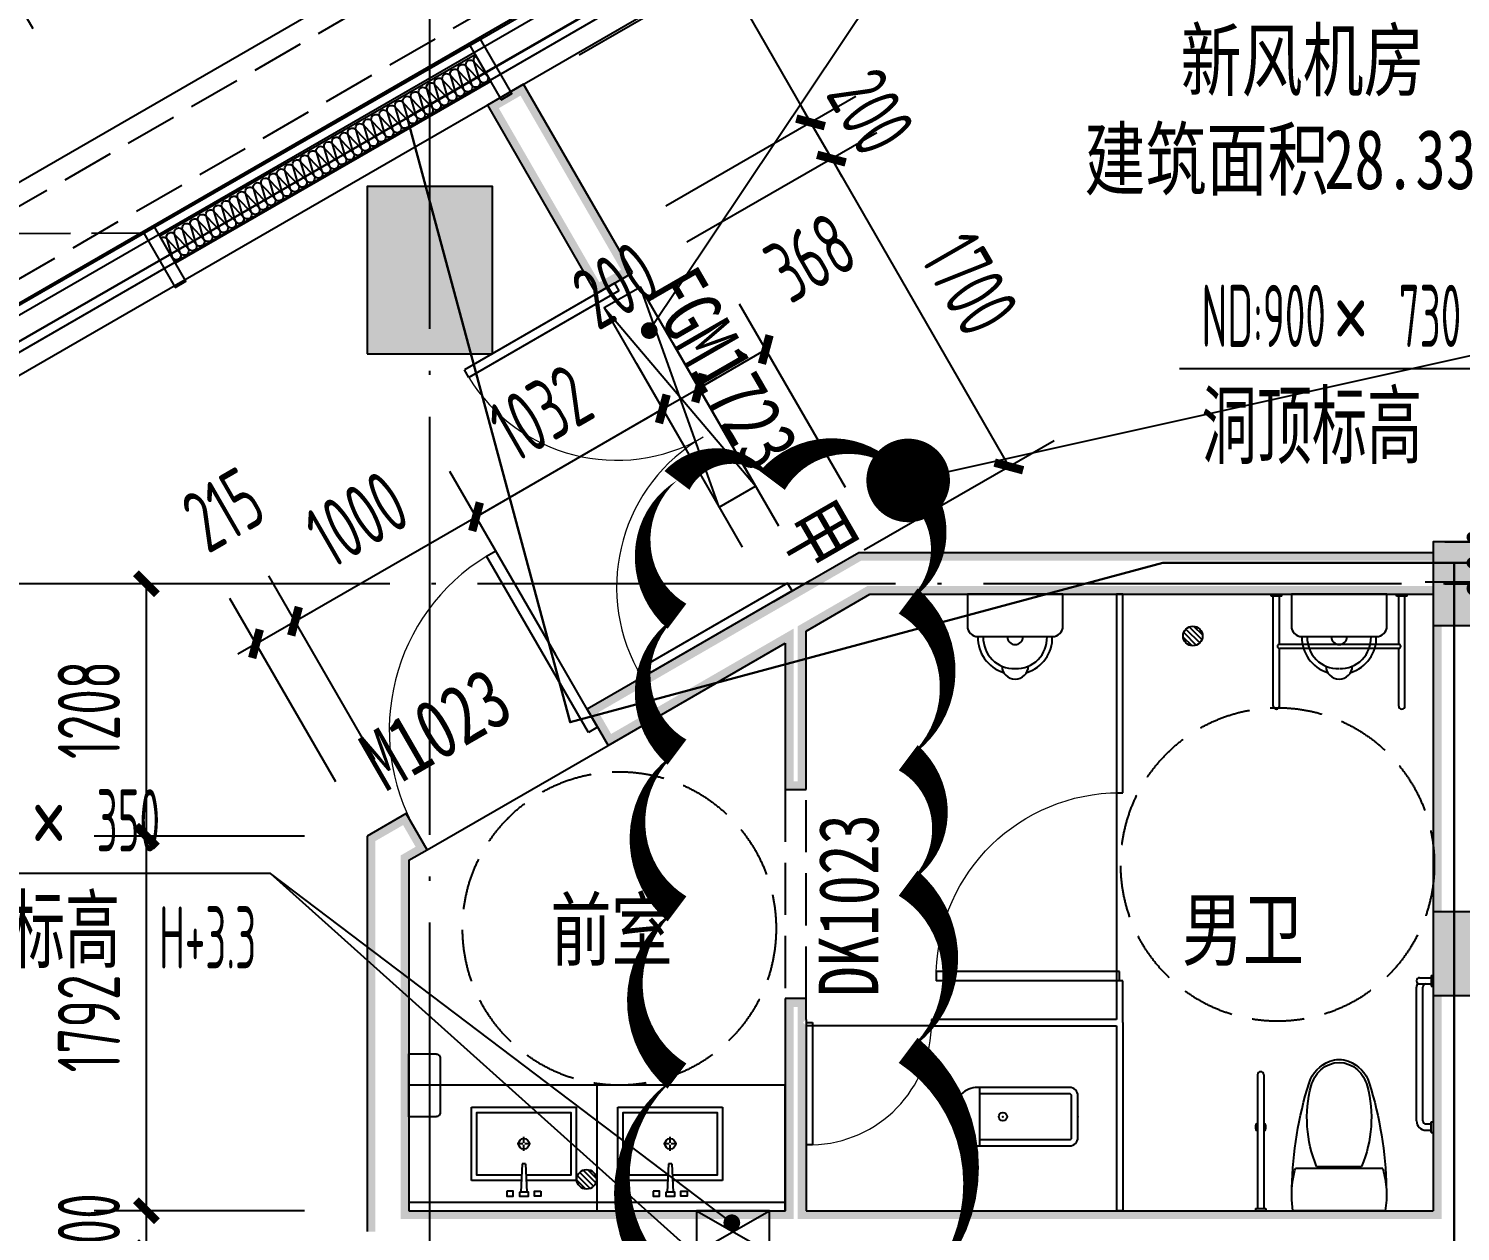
# Model space of a CAD drawing. Extents: x -228436 to 200315, y -41539 to 163917.
# Drawn here: x 46581 to 53430, y 14901 to 20656 of the extents above; entities that cross this region are included whole.
import ezdxf

# ---------------------------------------------------------------- set-up
doc = ezdxf.new("R2010")
doc.units = 0
doc.header["$LTSCALE"] = 1000
doc.header["$MEASUREMENT"] = 0
for name, pattern in [('13#楼幕墙$0$DASH', [0.35, 0.25, -0.1]), ('DASH', [0.35, 0.25, -0.1]), ('X-104 13#平面$0$DASH', [0.35, 0.25, -0.1]), ('X-104 13#平面$0$DOTE', [2.42, 2, -0.2, 0.02, -0.2])]:
    doc.linetypes.add(name, pattern=pattern)
for name, color, linetype in [('01-标注_尺寸', 124, 'Continuous'), ('01-标注_符号', 200, 'Continuous'), ('02-TEXT_标注', 130, 'Continuous'), ('13#楼幕墙$0$A-C_幕墙龙骨', 133, 'Continuous'), ('13#楼幕墙$0$A-C_玻璃幕墙', 140, 'Continuous'), ('13#楼幕墙$0$A-C_窗', 140, 'Continuous'), ('PUB_HATCH', 8, 'Continuous'), ('PUB_WALL', 9, 'Continuous'), ('X-104 13#平面$0$01-标注_符号', 200, 'Continuous'), ('X-104 13#平面$0$02-TEXT_房间', 7, 'Continuous'), ('X-104 13#平面$0$02-TEXT_门窗', 151, 'Continuous'), ('X-104 13#平面$0$A-C_窗', 140, 'Continuous'), ('X-104 13#平面$0$A-C_门', 150, 'Continuous'), ('X-104 13#平面$0$A-I_卫-洁具', 241, 'Continuous'), ('X-104 13#平面$0$A-I_卫-隔断', 214, 'Continuous'), ('X-104 13#平面$0$A-O_散水', 134, 'Continuous'), ('X-104 13#平面$0$A-TECH_暖通', 6, 'Continuous'), ('X-104 13#平面$0$A-TECH_水', 3, 'Continuous'), ('X-104 13#平面$0$A-TECH_结构', 21, 'Continuous'), ('X-104 13#平面$0$A_AXIS-轴线', 36, 'X-104 13#平面$0$DOTE'), ('X-104 13#平面$0$A_STR-砌块墙', 121, 'Continuous'), ('X-104 13#平面$0$A_STR-砼柱', 51, 'Continuous'), ('X-104 13#平面$0$DOOR_FIRE', 220, 'Continuous'), ('X-104 13#平面$0$DOOR_FIRE_TEXT', 7, 'Continuous'), ('X-104 13#平面$0$M-道路 边线', 151, 'Continuous')]:
    doc.layers.add(name, color=color, linetype=linetype)
doc.layers.add('X-104 13#平面$0$000套内', color=226, linetype='Continuous', lineweight=30, plot=False)
doc.layers.add('X-104 13#平面$0$DIM_MODI', color=6, linetype='Continuous', plot=False)
doc.styles.add('_TCH_DIM', font='ros1.shx', dxfattribs={"width": 0.8, "bigfont": 'jd.shx'})
doc.styles.add('_TCH_DIM_T3', font='ros1.shx', dxfattribs={"width": 0.705882, "bigfont": 'jd.shx'})
doc.styles.add('X-104 13#平面$0$_TCH_SPACE', font='STXIHEI_0.TTF', dxfattribs={"width": 0.75, "height": 5})
doc.styles.add('X-104 13#平面$0$_TCH_WINDOW', font='STXIHEI_0.TTF', dxfattribs={"width": 0.75, "height": 3.5})
doc.dimstyles.new('_TCH_ARCH&&100', dxfattribs={"dimtxt": 297.5, "dimasz": 100, "dimexe": 250, "dimexo": 300, "dimgap": 126.25, "dimtad": 1, "dimdec": 0, "dimzin": 0, "dimdsep": 46, "dimtxsty": '_TCH_DIM_T3', "dimblk": 'ARCHTICK', "dimcen": 0.09, "dimclrt": 7, "dimazin": 2, "dimtfac": 1, "dimtdec": 0, "dimtix": 1, "dimtmove": 2, "dimatfit": 3, "dimfxl": 0, "dimtolj": 1, "dimtzin": 0, "dimarcsym": 0})

# ---------------------------------------------------------------- blocks, each defined once
blk = doc.blocks.new('X-104 13#平面$0$轴网')
at = {"layer": 'X-104 13#平面$0$A_AXIS-轴线', "linetype": 'X-104 13#平面$0$DOTE'}
for p, q in [((48500, -7401), (48500, 24620.3)), ((60408.4, 18000), (-2925, 18000))]:
    blk.add_line(p, q, dxfattribs=at)
blk = doc.blocks.new('X-104 13#平面$0$A-toilet-F2$0$A-toilet-F3$0$$plan$00000388')
for p, q in [((-202.5, -209.5), (-202.5, 209.5)), ((0, -220.8), (0, 220.8)), ((-211.8, 107.7), (-211.8, -107.7))]:
    blk.add_line(p, q)
blk.add_lwpolyline([(-202.5, -209.5), (-151.6, -220.9), (-102.2, -226.4), (-50.2, -226.4), (0, -220.8)])
for centre, radius, start, end in [((-70.5, -1596.9), 1822.9, 91.22237, 107.24774), ((-76.2, -236.2), 463.3, 97.73995, 105.82198), ((-76.2, -236.2), 463.3, 80.53768, 97.73995), ((-562.5, -12.2), 163.6, 107.24774, 159.54761), ((-443.4, -448.2), 602.2, 67.37374, 104.77857), ((-580.4, 0), 128.7, 136.85426, 223.14574), ((-555.5, -23.3), 162.7, 104.77857, 136.85426), ((-595.2, 0), 128.7, 159.54761, 200.45239), ((-562.5, 12.2), 163.6, 200.45239, 252.75226), ((-555.5, 23.3), 162.7, 223.14574, 255.22143), ((-443.4, 448.2), 602.2, 255.22143, 292.62626), ((-70.5, 1596.9), 1822.9, 252.75226, 268.77763)]:
    blk.add_arc(centre, radius, start, end)
blk = doc.blocks.new('X-104 13#平面$0$33')
at = {"rotation": 270}
blk.add_blockref('X-104 13#平面$0$A-toilet-F2$0$A-toilet-F3$0$$plan$00000388', (0, 0), dxfattribs=at)
blk = doc.blocks.new('X-104 13#平面$0$残疾人扶手1')
for p, q in [((-700, -10), (-700, 0)), ((0, -10), (0, 0)), ((-750, -10), (-750, 0)), ((-750, -10), (-700, -10)), ((-740, -65), (-740, -10)), ((-710, -65), (-710, -10)), ((-55, -50), (-695, -50)), ((-50, -10), (-50, 0)), ((0, -10), (-50, -10)), ((-40, -35), (-40, -10)), ((-10, -35), (-10, -10)), ((-55, -80), (-695, -80))]:
    blk.add_line(p, q)
for centre, radius, start, end in [((-725, -65), 15, 180, 0), ((-695, -35), 15, 180, 270), ((-55, -35), 15, 270, 0), ((-55, -35), 45, 270, 0), ((-695, -35), 45, 244.47122, 270)]:
    blk.add_arc(centre, radius, start, end)
blk = doc.blocks.new('X-104 13#平面$0$残疾人扶手2')
for p, q in [((-10, -50), (-10, 0)), ((-10, 0), (0, 0)), ((-650, -10), (-10, -10)), ((-650, -40), (-10, -40)), ((-10, -50), (0, -50))]:
    blk.add_line(p, q)
for centre, radius, start, end in [((-400, -25, 0), 25, 36.86993, 143.13007), ((-650, -25), 15, 90, 270), ((-400, -25, 0), 25, 216.86987, 323.13013)]:
    blk.add_arc(centre, radius, start, end)
blk = doc.blocks.new('X-104 13#平面$0$jhat')
for p, q in [((-395, -250), (-395, 250)), ((-395, 250), (-45, 250)), ((-45, 250), (-45, 11.7)), ((-220, 32.3), (-220, 5)), ((-124.8, 8), (11.7, 14.4)), ((-124.8, 8), (-124.8, -8)), ((11.7, 14.4), (11.7, -14.4)), ((-225, 0), (-253.8, 0)), ((-220, -5), (-220, -32.8)), ((-186.7, 0), (-215, 0)), ((-124.8, -8), (11.7, -14.4)), ((-45, -12.4), (-45, -250)), ((-45, -250), (-395, -250))]:
    blk.add_line(p, q)
at = {"color": 8}
blk.add_lwpolyline([(-70, -11.1), (-70, -225), (-370, -225), (-370, 225), (-70, 225), (-70, 10.6)], dxfattribs=at)
for points in [[(7.2, 81.4), (30, 81.4), (30, 51.4), (7.2, 51.4)], [(11.7, -21.4), (30, -21.4), (30, 21.4), (11.7, 21.4)], [(7.2, -81.4), (30, -81.4), (30, -51.4), (7.2, -51.4)]]:
    blk.add_lwpolyline(points, close=True)
at = {"ltscale": 1000, "const_width": 0.84}
blk.add_lwpolyline([(-219.6, 0.1, 1), (-220.4, 0.1, 1)], format="xyb", close=True, dxfattribs=at)
blk.add_circle((-220, 0), 25.2)
blk = doc.blocks.new('X-104 13#平面$0$A-toilet-F2$0$A-toilet-F3$0$xb')
for p, q in [((-228.6, 152.4), (-228.6, 0)), ((177.8, 203.2), (-177.8, 203.2)), ((228.6, 0), (228.6, 152.4)), ((-228.6, 0), (228.6, 0))]:
    blk.add_line(p, q)
for centre, radius, start, end in [((-6.3, 209.5), 171.6, 106.60688, 182.1211), ((-6.3, 209.5), 146.2, 87.8789, 182.1211), ((0, 342.9), 63.5, 1.07073, 178.92927), ((6.4, 209.5), 146.2, 357.8789, 92.1211), ((6.4, 209.5), 171.6, 357.8789, 73.39312), ((0, 203.2), 38.1, 0, 180), ((-177.8, 152.4), 50.8, 90, 180), ((177.8, 152.4), 50.8, 0, 90)]:
    blk.add_arc(centre, radius, start, end)
blk = doc.blocks.new('X-104 13#平面$0$104-8910 核心筒$0$fraehtj')
for p, q in [((-535, 315), (-10, 315)), ((-535, 285), (-260, 285)), ((-260, -285), (-260, 285)), ((-240, -285), (-240, 285)), ((-240, 285), (-10, 285)), ((-10, 275), (-10, 325)), ((-10, 325), (0, 325)), ((-10, 275), (0, 275)), ((-535, -285), (-260, -285)), ((-535, -315), (-10, -315)), ((-240, -285), (-10, -285)), ((-10, -325), (-10, -275)), ((-10, -275), (0, -275)), ((-10, -325), (0, -325))]:
    blk.add_line(p, q)
for centre, radius, start, end in [((-535, 300), 15, 90, 270), ((-250, 285), 10, 360, 180), ((-535, -300), 15, 90, 270), ((-250, -285), 10, 180, 0)]:
    blk.add_arc(centre, radius, start, end)
blk = doc.blocks.new('13#楼幕墙$0$A$C62EA228A')
at = {"linetype": '13#楼幕墙$0$DASH'}
blk.add_lwpolyline([(10, -300), (-860, -796.5), (-1730, -300)], dxfattribs=at)
at = {"layer": '13#楼幕墙$0$A-C_玻璃幕墙', "color": 1}
blk.add_lwpolyline([(-888.6, -674.4, 0, 25, 0), (-792.3, -580, 0, 0, 0), (-890.5, -456.4, 25, 0, 0), (-785.7, -374.4, 0, 0, 0)], format="xyseb", dxfattribs=at)
blk = doc.blocks.new('13#楼幕墙$0$A$C7A413A1D')
blk.add_lwpolyline([(-70, -300), (-10, -300), (-10, 0), (-70, 0)], close=True)
blk = doc.blocks.new('13#楼幕墙$0$$LinePat$岩棉板')
at = {"color": 0}
for p, q in [((0, -17), (12, -67)), ((12, -67), (24, -17))]:
    blk.add_line(p, q, dxfattribs=at)
for centre, start, end in [((12, -17), 0, 180), ((0, -67), 270, 0), ((24, -67), 180, 270)]:
    blk.add_arc(centre, 12, start, end, dxfattribs=at)
at = {"layer": 'Defpoints'}
blk.add_point((0, 0.1), dxfattribs=at)
at = {"layer": 'Defpoints', "color": 0}
blk.add_point((24, -84), dxfattribs=at)
blk = doc.blocks.new('*U120')
blk.add_lwpolyline([(1740, 0), (0, 0), (0, 150), (1740, 150)], close=True)
at = {"color": 8, "xscale": -1.812499998489748, "yscale": 1.782568518697715, "zscale": 1.782568518697715, "rotation": 180}
for p in [(0, 0), (43.5, 0), (87, 0), (130.5, 0), (174, 0), (217.5, 0), (261, 0), (304.5, 0), (348, 0), (391.5, 0), (435, 0), (478.5, 0), (522, 0), (565.5, 0), (609, 0), (652.5, 0), (696, 0), (739.5, 0), (783, 0), (826.5, 0), (870, 0), (913.5, 0), (957, 0), (1000.5, 0), (1044, 0), (1087.5, 0), (1131, 0), (1174.5, 0), (1218, 0), (1261.5, 0), (1305, 0), (1348.5, 0), (1392, 0), (1435.5, 0), (1479, 0), (1522.5, 0), (1566, 0), (1609.5, 0), (1653, 0), (1696.5, 0)]:
    blk.add_blockref('13#楼幕墙$0$$LinePat$岩棉板', p, dxfattribs=at)
blk = doc.blocks.new('13#楼幕墙')
at = {"layer": '13#楼幕墙$0$A-C_玻璃幕墙'}
for points in [[(4492.6, 15500), (-900, 15500), (-900, -1700), (22100, -1700), (22100, -1100), (58400, -1100), (58400, 18959.9), (53293.2, 23245), (37800, 14300), (37800, 10200), (12500, 10200), (4492.6, 15500)], [(58350, 18936.6), (53287.9, 23184.2), (37850, 14271.1)], [(58200, 18866.6), (53271.9, 23001.8), (43347.6, 17266.1)], [(58100, 18820), (53261.3, 22880.2), (38100, 14126.8)]]:
    blk.add_lwpolyline(points, dxfattribs=at)
at = {"layer": '13#楼幕墙$0$A-C_幕墙龙骨', "rotation": 29.95337307442212}
for p in [(48751.7, 20611.1), (47192.1, 19712.4)]:
    blk.add_blockref('13#楼幕墙$0$A$C7A413A1D', p, dxfattribs=at)
at = {"layer": '13#楼幕墙$0$A-C_玻璃幕墙', "rotation": 29.95337307636578}
blk.add_blockref('*U120', (47283.6, 19534.2), dxfattribs=at)
at = {"layer": '13#楼幕墙$0$A-C_窗', "xscale": -0.9999999999999994, "rotation": 209.9533730763653}
blk.add_blockref('13#楼幕墙$0$A$C62EA228A', (47272.6, 19412.5), dxfattribs=at)
blk = doc.blocks.new('X-104 13#平面$0$$lvtry$00000200')
at = {"color": 0}
for p, q in [((-109.8, -40, 0), (-109.8, -469.7, 0)), ((99.8, -30, 0), (-99.8, -30, 0)), ((109.8, -469.7, 0), (109.8, -40, 0))]:
    blk.add_line(p, q, dxfattribs=at)
at = {"color": 0, "elevation": 0}
blk.add_lwpolyline([(99.8, 0), (-99.8, 0, 0.414214), (-139.8, -40), (-139.8, -479.7, 0.414214), (-29.8, -589.7), (29.8, -589.7, 0.414214), (139.8, -479.7), (139.8, -40, 0.414214)], format="xyb", close=True, dxfattribs=at)
blk.add_lwpolyline([(139.8, -469.7), (-139.8, -469.7)], dxfattribs=at)
at = {"color": 0}
blk.add_circle((0, -358.6, 0), 20, dxfattribs=at)
for centre, start, end in [((-99.8, -40, 0), 90, 180), ((99.8, -40, 0), 0, 90)]:
    blk.add_arc(centre, 10, start, end, dxfattribs=at)
for p in [(0, 0), (0, -358.6, 0)]:
    blk.add_point(p, dxfattribs=at)
blk = doc.blocks.new('X-104 13#平面$0$hgfasg')
at = {"yscale": -1}
blk.add_blockref('X-104 13#平面$0$$lvtry$00000200', (0, 200), dxfattribs=at)
blk = doc.blocks.new('*U73')
blk.add_lwpolyline([(200, 0), (200, 1100), (0, 1100), (0, 0), (200, 0), (0, 1100), (0, 0), (200, 1100)])
blk = doc.blocks.new('*U75')
blk.add_lwpolyline([(200, 0), (200, 350), (0, 350), (0, 0), (200, 0), (0, 350), (0, 0), (200, 350)])
blk = doc.blocks.new('X-104 13#平面$0$A$C0BB3323F')
at = {"layer": 'Defpoints'}
blk.add_lwpolyline([(59300, 600), (59300, 20660), (54205, 24935), (38700, 16000), (38700, 11900), (13400, 11900), (5392.6, 17200), (0, 17200), (0, 0), (23000, 0), (23000, 600)], close=True, dxfattribs=at)
at = {"layer": 'X-104 13#平面$0$M-道路 边线', "ltscale": 0.5}
blk.add_arc((54069.2, 17783.3), 8000, 0.02044, 119.60761, dxfattribs=at)
blk = doc.blocks.new('X-104 13#平面$0$$DorLib2D$00000001')
for p, q in [((0.45, 0.975), (0.5, 0.975)), ((0.45, 0), (0.45, 0.975)), ((0.5, 0), (0.5, 0.975)), ((0.5, 0), (0.45, 0))]:
    blk.add_line(p, q)
at = {"lineweight": 13}
blk.add_arc((0.475, 0), 0.975, 91.46928, 180, dxfattribs=at)
blk = doc.blocks.new('X-104 13#平面$0$$DorLib2D$00000002')
for p, q in [((-0.5, 0), (-0.5, 0.4875)), ((-0.475, 0.4875), (-0.5, 0.4875)), ((-0.475, 0), (-0.475, 0.4875)), ((0.475, 0), (0.475, 0.4875)), ((0.475, 0.4875), (0.5, 0.4875)), ((0.5, 0), (0.5, 0.4875)), ((-0.5, 0), (-0.475, 0)), ((0.5, 0), (0.475, 0))]:
    blk.add_line(p, q)
at = {"lineweight": 13}
for centre, start, end in [((-0.4875, 0), 0, 88.5307), ((0.4875, 0), 91.4693, 180)]:
    blk.add_arc(centre, 0.4875, start, end, dxfattribs=at)
blk = doc.blocks.new('_FZH')
blk.add_lwpolyline([(-0.5, -0.5), (0.5, -0.5), (0.5, 0.5), (-0.5, 0.5)], close=True)
at = {"layer": 'PUB_HATCH'}
blk.add_solid([(-0.5, -0.5), (0.5, -0.5), (-0.5, 0.5), (0.5, 0.5)], dxfattribs=at)
blk = doc.blocks.new('X-104 13#平面$0$$TwtSys$00000141')
for p, q in [((-94, 8), (-10, 92)), ((-94, 8), (-10, 92)), ((-87, -35), (35, 87)), ((-87, -35), (35, 87)), ((-66, -66), (66, 66)), ((-66, -66), (66, 66)), ((-32, -87), (88, 33)), ((-32, -87), (88, 33)), ((11, -92), (92, -11)), ((11, -92), (92, -11))]:
    blk.add_line(p, q)
blk.add_circle((0, 0), 94)
blk.add_circle((0, 0), 94)
blk = doc.blocks.new('X-104 13#平面')
at = {"layer": 'PUB_WALL'}
for points in [[(48948.5, 20390.2), (48775.3, 20290.2), (48830, 20275.5), (48933.9, 20335.5)], [(49469.4, 19488), (48948.5, 20390.2), (48933.9, 20335.5), (49414.8, 19502.6)], [(48775.3, 20290.2), (49296.2, 19388), (49310.8, 19442.6), (48830, 20275.5)], [(48800, 19900), (48200, 19900), (48240, 19860), (48760, 19860)], [(48200, 19900), (48200, 19100), (48240, 19140), (48240, 19860)], [(48800, 19100), (48800, 19900), (48760, 19860), (48760, 19140)], [(49296.2, 19388), (49469.4, 19488), (49414.8, 19502.6), (49310.8, 19442.6)], [(48200, 19100), (48800, 19100), (48760, 19140), (48240, 19140)], [(53500, 18200), (53300, 18200), (53340, 18160), (53460, 18160)], [(53300, 18200), (53300, 17800), (53340, 17840), (53340, 18160)], [(50319.4, 18015.8), (50551.9, 18150), (50562.6, 18110), (50304.8, 17961.1)], [(53300, 18110), (53300, 18150), (50551.9, 18150), (50562.6, 18110)], [(50146.2, 17915.8), (50319.4, 18015.8), (50304.8, 17961.1), (50200.8, 17901.1)], [(50300, 17773.6), (50605.5, 17950), (50594.8, 17990), (50260, 17796.7)], [(53300, 17950), (53300, 17990), (50594.8, 17990), (50605.5, 17950)], [(50146.2, 17915.8), (49252.6, 17399.9), (49307.3, 17385.2), (50200.8, 17901.1)], [(53300, 17800), (53500, 17800), (53460, 17840), (53340, 17840)], [(49352.6, 17226.6), (50200, 17715.9), (50240, 17785.2), (49367.3, 17281.3)], [(50200, 17715.9), (50200, 17015), (50240, 17055), (50240, 17785.2)], [(50300, 17015), (50300, 17773.6), (50260, 17796.7), (50260, 17055)], [(53300, 16430), (53340, 16430), (53340, 17800), (53300, 17800)], [(49252.6, 17399.9), (49352.6, 17226.6), (49367.3, 17281.3), (49307.3, 17385.2)], [(50200, 17015), (50300, 17015), (50260, 17055), (50240, 17055)], [(48386.6, 16899.9), (48200, 16792.1), (48240, 16769), (48372, 16845.2)], [(48486.6, 16726.6), (48386.6, 16899.9), (48372, 16845.2), (48432, 16741.3)], [(48200, 16792.1), (48200, 14900), (48240, 14900), (48240, 16769)], [(48400, 16676.6), (48486.6, 16726.6), (48432, 16741.3), (48360, 16699.7)], [(48400, 16676.6), (48400, 15000), (48360, 14960), (48360, 16699.7)], [(53500, 16430), (53300, 16430), (53340, 16390), (53460, 16390)], [(53300, 16430), (53300, 16030), (53340, 16070), (53340, 16390)], [(53300, 16030), (53500, 16030), (53460, 16070), (53340, 16070)], [(53340, 16030), (53300, 16030), (53300, 15000), (53340, 14960)], [(50300, 16015), (50200, 16015), (50240, 15975), (50260, 15975)], [(50200, 16015), (50200, 15900), (50240, 15900), (50240, 15975)], [(50300, 15915), (50300, 16015), (50260, 15975), (50260, 15875)], [(50200, 15900), (50200, 15000), (50240, 14960), (50240, 15900)], [(50300, 15885), (50300, 15000), (50260, 14960), (50260, 15925)], [(48400, 15000), (48800, 15000), (48800, 14960), (48360, 14960)], [(48800, 15000), (49650, 15000), (49650, 14960), (48800, 14960)], [(49650, 15000), (50200, 15000), (50240, 14960), (49650, 14960)], [(50300, 15000), (53300, 15000), (53340, 14960), (50260, 14960)]]:
    blk.add_hatch(color=256, dxfattribs=at).paths.add_polyline_path(points)
at = {"layer": 'X-104 13#平面$0$000套内'}
blk.add_lwpolyline([(7100, -1550), (21950, -1550), (21950, -950), (48400, -950), (48400, 11050), (53400, 11050), (53400, 18100), (58250, 18100), (58250, 18890), (53289.1, 23052.7), (37950, 14213.3), (37950, 10050), (12454.9, 10050), (4447.4, 15350), (4100, 15350), (4100, 6300), (7100, 6300), (7100, -1550)], dxfattribs=at)
blk.add_lwpolyline([(56445.6, 20404.1), (53289.1, 23052.7), (48392.1, 20230.7), (49171, 17336.9), (52006.2, 18100), (55650, 18100), (55650, 19456)], close=True, dxfattribs=at)
at = {"layer": 'X-104 13#平面$0$A-C_窗', "linetype": 'DASH'}
for p, q in [((50200, 17015), (50200, 16015)), ((50300, 16015), (50300, 17015))]:
    blk.add_line(p, q, dxfattribs=at)
at = {"layer": 'X-104 13#平面$0$A-C_门'}
blk.add_line((48486.6, 16726.6), (49352.6, 17226.6), dxfattribs=at)
at = {"layer": 'X-104 13#平面$0$A-I_卫-洁具', "ltscale": 0.1}
blk.add_line((49300, 15000), (49300, 15600), dxfattribs=at)
blk.add_lwpolyline([(48400, 15450), (48400, 15750), (48530, 15750, -0.414214), (48550, 15730), (48550, 15470, -0.414214), (48530, 15450)], format="xyb", close=True, dxfattribs=at)
for points in [[(48400, 15000), (50200, 15000), (50200, 15600), (48400, 15600)], [(48400, 15000), (50200, 15000), (50200, 15040), (48400, 15040)]]:
    blk.add_lwpolyline(points, close=True, dxfattribs=at)
at = {"layer": 'X-104 13#平面$0$A-I_卫-洁具', "linetype": 'X-104 13#平面$0$DASH'}
for centre in [(52555.3, 16656.8), (49406.5, 16350.4)]:
    blk.add_circle(centre, 750, dxfattribs=at)
at = {"layer": 'X-104 13#平面$0$A-I_卫-隔断'}
for p, q in [((51785, 17950), (51785, 17000)), ((51815, 17950), (51785, 17950)), ((51815, 17000), (51815, 17950)), ((51785, 17000), (51815, 17000)), ((51785, 17000), (51785, 16100)), ((51815, 16100), (51785, 16100)), ((51785, 16100), (51785, 15915)), ((51815, 15900), (51815, 16100)), ((50300, 15915), (50300, 15885)), ((51785, 15915), (50900, 15915)), ((50900, 15915), (50900, 15885)), ((51815, 15900), (51815, 15000)), ((50900, 15885), (50300, 15885)), ((50900, 15885), (51785, 15885)), ((51785, 15885), (51785, 15000)), ((51815, 15000), (51785, 15000))]:
    blk.add_line(p, q, dxfattribs=at)
at = {"layer": 'X-104 13#平面$0$A-O_散水'}
blk.add_lwpolyline([(58900, 13050), (58900, 19193.2), (53346.4, 23853.1), (37300, 14588.9), (37300, 10700), (23300, 10700), (23300, 10200), (37800, 10200), (37800, 14300), (53293.2, 23245), (58400, 18960), (58400, 13050)], dxfattribs=at)
at = {"layer": 'X-104 13#平面$0$A-O_散水', "linetype": 'X-104 13#平面$0$DASH'}
blk.add_lwpolyline([(58800, 13050), (58800, 19146.5), (53335.8, 23731.5), (37400, 14531.2), (37400, 10600), (23300, 10600), (23300, 10300), (37700, 10300), (37700, 14357.8), (53303.8, 23366.6), (58500, 19006.6), (58500, 13050)], dxfattribs=at)
at = {"layer": 'X-104 13#平面$0$A-TECH_结构'}
blk.add_lwpolyline([(58350, -1050), (58350, 18936.6), (53287.9, 23184.2), (37850, 14271.1), (37850, 10150), (12485, 10150), (4477.5, 15450), (-850, 15450), (-850, -1650), (22050, -1650), (22050, -1050)], close=True, dxfattribs=at)
at = {"layer": 'X-104 13#平面$0$A_STR-砌块墙'}
for p, q in [((48948.5, 20390.2), (48775.3, 20290.2)), ((49469.4, 19488), (48948.5, 20390.2)), ((48775.3, 20290.2), (49296.2, 19388)), ((49296.2, 19388), (49469.4, 19488)), ((50319.4, 18015.8), (50551.9, 18150)), ((50551.9, 18150), (53300, 18150)), ((50146.2, 17915.8), (50319.4, 18015.8)), ((50300, 17773.6), (50605.5, 17950)), ((50605.5, 17950), (53300, 17950)), ((50146.2, 17915.8), (49252.6, 17399.9)), ((50300, 17015), (50300, 17773.6)), ((53300, 17800), (53300, 16430)), ((49352.6, 17226.6), (50200, 17715.9)), ((50200, 17715.9), (50200, 17015)), ((49252.6, 17399.9), (49352.6, 17226.6)), ((50200, 17015), (50300, 17015)), ((48386.6, 16899.9), (48200, 16792.1)), ((48486.6, 16726.6), (48386.6, 16899.9)), ((48200, 16792.1), (48200, 14900)), ((48400, 16676.6), (48486.6, 16726.6)), ((48400, 16676.6), (48400, 15000)), ((53300, 16030), (53300, 15000)), ((50300, 16015), (50200, 16015)), ((50200, 16015), (50200, 15900)), ((50300, 15915), (50300, 16015)), ((50200, 15900), (50200, 15000)), ((50300, 15885), (50300, 15000)), ((48400, 15000), (48800, 15000)), ((48800, 15000), (49650, 15000)), ((49650, 15000), (50200, 15000)), ((50300, 15000), (53300, 15000))]:
    blk.add_line(p, q, dxfattribs=at)
at = {"layer": 'X-104 13#平面$0$DIM_MODI'}
blk.add_line((50788.2, 18494.3), (80674.7, 25131.1), dxfattribs=at)
blk.add_lwpolyline([(50788.2, 10917.4, 0, 150, 0.5), (50788.2, 11417.4, 0, 150, 0.5), (50788.2, 12767.4, 0, 150, 0.5), (50788.2, 13367.4, 0, 150, 0.5), (50788.2, 14567.4, 0, 150, 0.5), (50788.2, 15767.4, 0, 150, 0.5), (50788.2, 16567.4, 0, 150, 0.5), (50788.2, 17167.4, 0, 150, 0.5), (50788.2, 17917.4, 0, 150, 0.5), (50788.2, 18494.3, 0, 150, 0.5), (50138.2, 18494.3, 0, 150, 0.5), (49682.3, 18494.3, 0, 150, 0.5), (49682.3, 17844.3, 0, 150, 0.5), (49682.3, 17194.3, 0, 150, 0.5), (49682.3, 16444.3, 0, 150, 0.5), (49682.3, 15644.3, 0, 150, 0.5), (49682.3, 14594.3, 0, 150, 0.5), (49682.3, 13694.3, 0, 150, 0.5), (49682.3, 13044.3, 0, 150, 0.5), (49682.3, 12444.3, 0, 150, 0.5), (49682.3, 11644.3, 0, 150, 0.5), (49682.3, 10694.3, 0, 150, 0.5)], format="xyseb", dxfattribs=at)
at = {"layer": 'X-104 13#平面$0$DIM_MODI', "const_width": 200}
blk.add_lwpolyline([(50690.6, 18472.6, 1), (50885.8, 18516, 1)], format="xyb", close=True, dxfattribs=at)
for name, p in [('X-104 13#平面$0$A$C0BB3323F', (-900, -1700)), ('X-104 13#平面$0$轴网', (0, 0))]:
    blk.add_blockref(name, p)
at = {"layer": 'X-104 13#平面$0$A-C_门'}
ref = blk.add_blockref('X-104 13#平面$0$$DorLib2D$00000001', (48869.6, 17063.2), dxfattribs=dict(at, xscale=1000, yscale=1000, zscale=200, rotation=30.00000000000004))
ref.add_attrib('A', 'M1023', (48284.6, 17000.3), dxfattribs={"layer": 'X-104 13#平面$0$02-TEXT_门窗', "height": 285.43, "rotation": 30, "style": 'X-104 13#平面$0$_TCH_WINDOW', "width": 0.75})
at = {"layer": 'X-104 13#平面$0$A-I_卫-洁具', "ltscale": 0.1}
for name, p, rotation in [('X-104 13#平面$0$A-toilet-F2$0$A-toilet-F3$0$xb', (51300, 17950), 180), ('X-104 13#平面$0$104-8910 核心筒$0$fraehtj', (52850, 17950), 90), ('X-104 13#平面$0$A-toilet-F2$0$A-toilet-F3$0$xb', (52850, 17950), 180), ('X-104 13#平面$0$残疾人扶手1', (53300, 15375), 270), ('X-104 13#平面$0$残疾人扶手2', (52499.5, 15000), 270), ('X-104 13#平面$0$jhat', (48950, 15100), 270), ('X-104 13#平面$0$jhat', (49650, 15100), 270)]:
    blk.add_blockref(name, p, dxfattribs=dict(at, rotation=rotation))
at = {"layer": 'X-104 13#平面$0$A-I_卫-洁具', "ltscale": 0.1, "xscale": -1}
blk.add_blockref('X-104 13#平面$0$33', (52850, 15000), dxfattribs=at)
at = {"layer": 'X-104 13#平面$0$A-I_卫-洁具', "ltscale": 0.1, "xscale": -1, "rotation": 90}
blk.add_blockref('X-104 13#平面$0$hgfasg', (51800, 15450), dxfattribs=at)
at = {"layer": 'X-104 13#平面$0$A-I_卫-隔断', "zscale": 30}
for p, xscale, yscale, rotation in [((51800, 16550), 900, -900, 270), ((50600, 15900), 600, 600, 180)]:
    blk.add_blockref('X-104 13#平面$0$$DorLib2D$00000001', p, dxfattribs=dict(at, xscale=xscale, yscale=yscale, rotation=rotation))
at = {"layer": 'X-104 13#平面$0$A-TECH_暖通'}
for name, p, rotation in [('*U73', (49884.2, 18366.9), 29.99999999999955), ('*U75', (49775, 15000), 270)]:
    blk.add_blockref(name, p, dxfattribs=dict(at, rotation=rotation))
at = {"layer": 'X-104 13#平面$0$A-TECH_水', "xscale": 0.5, "yscale": 0.5, "zscale": 0.5}
for p, rotation in [((52150, 17750), 270), ((49250, 15150), 90)]:
    blk.add_blockref('X-104 13#平面$0$$TwtSys$00000141', p, dxfattribs=dict(at, rotation=rotation))
at = {"layer": 'X-104 13#平面$0$A-TECH_结构'}
blk.add_blockref('13#楼幕墙', (0, 0), dxfattribs=at)
at = {"layer": 'X-104 13#平面$0$A_STR-砼柱'}
for p, xscale, yscale, zscale in [((48500, 19500), 600, 800, 800), ((53400, 18000), 200, 400, 400), ((53400, 16230), 200, 400.0000000000018, 400.0000000000018)]:
    blk.add_blockref('_FZH', p, dxfattribs=dict(at, xscale=xscale, yscale=yscale, zscale=zscale))
at = {"layer": 'X-104 13#平面$0$DOOR_FIRE', "xscale": -1700, "yscale": -1700, "zscale": 200, "rotation": 300.0000000000001}
blk.add_blockref('X-104 13#平面$0$$DorLib2D$00000002', (49807.8, 18701.9), dxfattribs=at)
at = {"layer": 'X-104 13#平面$0$01-标注_符号', "style": 'X-104 13#平面$0$_TCH_SPACE', "width": 0.75}
for s, p in [('建筑面积', (51631.4, 19888.4)), ('28.33', (52777.7, 19888.4))]:
    blk.add_text(s, height=285.43, dxfattribs=at).set_placement(p)
at = {"layer": 'X-104 13#平面$0$02-TEXT_房间', "style": 'X-104 13#平面$0$_TCH_SPACE', "width": 0.75}
for s, p in [('新风机房', (52091.5, 20362.5)), ('前室', (49077, 16202.1)), ('男卫', (52097.9, 16202.1))]:
    blk.add_text(s, height=285.43, dxfattribs=at).set_placement(p)
at = {"layer": 'X-104 13#平面$0$02-TEXT_门窗', "style": 'X-104 13#平面$0$_TCH_WINDOW', "width": 0.75}
blk.add_text('DK1023', height=285.43, rotation=90, dxfattribs=at).set_placement((50645.4, 16024.1))
at = {"layer": 'X-104 13#平面$0$DOOR_FIRE_TEXT', "style": 'X-104 13#平面$0$_TCH_WINDOW', "width": 0.75}
for s, height, p in [('FGM1723', 285.43, (49521.5, 19399.1)), ('甲', 285.4, (50165.2, 18284.3))]:
    blk.add_text(s, height=height, rotation=300, dxfattribs=at).set_placement(p)
blk = doc.blocks.new('_ArchTick')
at = {"color": 0, "linetype": 'ByBlock', "const_width": 0.4}
blk.add_lwpolyline([(-0.5, -0.5), (0.5, 0.5)], dxfattribs=at)
blk = doc.blocks.new('*D342')
at = {"layer": '01-标注_尺寸', "color": 0, "lineweight": -2, "transparency": 16777216}
for p, q in [((53261.3, 22880.2), (54624.2, 22880.2)), ((54374.2, 18009.9), (54374.2, 22880.2)), ((53261.3, 18009.9), (54624.2, 18009.9))]:
    blk.add_line(p, q, dxfattribs=at)
at = {"layer": 'Defpoints', "color": 0, "transparency": 16777216}
for p in [(52961.3, 22880.2), (54374.2, 22880.2), (52961.3, 18009.9)]:
    blk.add_point(p, dxfattribs=at)
at = {"layer": '01-标注_尺寸', "color": 0, "lineweight": -2, "transparency": 16777216, "xscale": 100, "yscale": 100, "zscale": 100}
for p, rotation in [((54374.2, 22880.2), 90), ((54374.2, 18009.9), 270)]:
    blk.add_blockref('_ArchTick', p, dxfattribs=dict(at, rotation=rotation))
at = {"layer": '01-标注_尺寸', "color": 7, "transparency": 16777216, "insert": (54099.2, 20445), "char_height": 297.5, "attachment_point": 5, "rotation": 90, "style": '_TCH_DIM_T3'}
blk.add_mtext('\\A1;4870', dxfattribs=at)
blk = doc.blocks.new('*D429')
at = {"layer": '01-标注_尺寸', "color": 0, "lineweight": -2, "transparency": 16777216}
for p, q in [((47900, 14800), (46894.1, 14800)), ((47144.1, 14400), (47144.1, 14800)), ((47900, 14400), (46894.1, 14400))]:
    blk.add_line(p, q, dxfattribs=at)
at = {"layer": 'Defpoints', "color": 0, "transparency": 16777216}
for p in [(47144.1, 14800), (48200, 14800), (48200, 14400)]:
    blk.add_point(p, dxfattribs=at)
at = {"layer": '01-标注_尺寸', "color": 0, "lineweight": -2, "transparency": 16777216, "xscale": 100, "yscale": 100, "zscale": 100}
for p, rotation in [((47144.1, 14800), 90), ((47144.1, 14400), 270)]:
    blk.add_blockref('_ArchTick', p, dxfattribs=dict(at, rotation=rotation))
at = {"layer": '01-标注_尺寸', "color": 7, "transparency": 16777216, "insert": (46519.1, 14600), "char_height": 297.5, "attachment_point": 5, "rotation": 90, "style": '_TCH_DIM_T3'}
blk.add_mtext('\\A1;400', dxfattribs=at)
blk = doc.blocks.new('*D430')
at = {"layer": '01-标注_尺寸', "color": 0, "lineweight": -2, "transparency": 16777216}
for p, q in [((47144.1, 15000), (47144.1, 15100)), ((47900, 15000), (46894.1, 15000)), ((47144.1, 14800), (47144.1, 15000)), ((47900, 14800), (46894.1, 14800)), ((47144.1, 14800), (47144.1, 14700))]:
    blk.add_line(p, q, dxfattribs=at)
at = {"layer": 'Defpoints', "color": 0, "transparency": 16777216}
for p in [(47144.1, 15000), (48200, 15000), (48200, 14800)]:
    blk.add_point(p, dxfattribs=at)
at = {"layer": '01-标注_尺寸', "color": 0, "lineweight": -2, "transparency": 16777216, "xscale": 100, "yscale": 100, "zscale": 100}
for p, rotation in [((47144.1, 15000), 270), ((47144.1, 14800), 90)]:
    blk.add_blockref('_ArchTick', p, dxfattribs=dict(at, rotation=rotation))
at = {"layer": '01-标注_尺寸', "color": 7, "transparency": 16777216, "insert": (46869.1, 14900), "char_height": 297.5, "attachment_point": 5, "rotation": 90, "style": '_TCH_DIM_T3'}
blk.add_mtext('\\A1;200', dxfattribs=at)
blk = doc.blocks.new('*D431')
at = {"layer": '01-标注_尺寸', "color": 0, "lineweight": -2, "transparency": 16777216}
for p, q in [((47900, 16792.2), (46894.1, 16792.2)), ((47144.1, 15000), (47144.1, 16792.2)), ((47900, 15000), (46894.1, 15000))]:
    blk.add_line(p, q, dxfattribs=at)
at = {"layer": 'Defpoints', "color": 0, "transparency": 16777216}
for p in [(47144.1, 16792.2), (48200, 16792.2), (48200, 15000)]:
    blk.add_point(p, dxfattribs=at)
at = {"layer": '01-标注_尺寸', "color": 0, "lineweight": -2, "transparency": 16777216, "xscale": 100, "yscale": 100, "zscale": 100}
for p, rotation in [((47144.1, 16792.2), 90), ((47144.1, 15000), 270)]:
    blk.add_blockref('_ArchTick', p, dxfattribs=dict(at, rotation=rotation))
at = {"layer": '01-标注_尺寸', "color": 7, "transparency": 16777216, "insert": (46869.1, 15896.1), "char_height": 297.5, "attachment_point": 5, "rotation": 90, "style": '_TCH_DIM_T3'}
blk.add_mtext('\\A1;1792', dxfattribs=at)
blk = doc.blocks.new('*D432')
at = {"layer": '01-标注_尺寸', "color": 0, "lineweight": -2, "transparency": 16777216}
for p, q in [((47900, 18000), (46894.1, 18000)), ((47144.1, 16792.2), (47144.1, 18000)), ((47900, 16792.2), (46894.1, 16792.2))]:
    blk.add_line(p, q, dxfattribs=at)
at = {"layer": 'Defpoints', "color": 0, "transparency": 16777216}
for p in [(47144.1, 18000), (48200, 18000), (48200, 16792.2)]:
    blk.add_point(p, dxfattribs=at)
at = {"layer": '01-标注_尺寸', "color": 0, "lineweight": -2, "transparency": 16777216, "xscale": 100, "yscale": 100, "zscale": 100}
for p, rotation in [((47144.1, 18000), 90), ((47144.1, 16792.2), 270)]:
    blk.add_blockref('_ArchTick', p, dxfattribs=dict(at, rotation=rotation))
at = {"layer": '01-标注_尺寸', "color": 7, "transparency": 16777216, "insert": (46869.1, 17396.1), "char_height": 297.5, "attachment_point": 5, "rotation": 90, "style": '_TCH_DIM_T3'}
blk.add_mtext('\\A1;1208', dxfattribs=at)
blk = doc.blocks.new('*D455')
at = {"layer": '01-标注_尺寸', "color": 0, "lineweight": -2, "transparency": 16777216}
for p, q in [((48162, 21554.3), (47724.1, 22314.2)), ((46289.3, 21198.9), (47848.9, 22097.6)), ((46602.4, 20655.5), (46164.5, 21415.5))]:
    blk.add_line(p, q, dxfattribs=at)
at = {"layer": 'Defpoints', "color": 0, "transparency": 16777216}
for p in [(47848.9, 22097.6), (48311.8, 21294.3), (46752.2, 20395.6)]:
    blk.add_point(p, dxfattribs=at)
at = {"layer": '01-标注_尺寸', "color": 0, "lineweight": -2, "transparency": 16777216, "xscale": 100, "yscale": 100, "zscale": 100}
for p, rotation in [((47848.9, 22097.6), 29.9533730763654), ((46289.3, 21198.9), 209.9533730763654)]:
    blk.add_blockref('_ArchTick', p, dxfattribs=dict(at, rotation=rotation))
at = {"layer": '01-标注_尺寸', "color": 7, "transparency": 16777216, "insert": (46931.8, 21886.5), "char_height": 297.5, "attachment_point": 5, "rotation": 29.95337, "style": '_TCH_DIM_T3'}
blk.add_mtext('\\A1;1800', dxfattribs=at)
blk = doc.blocks.new('*D456')
at = {"layer": '01-标注_尺寸', "color": 0, "lineweight": -2, "transparency": 16777216}
for p, q in [((46602.4, 20655.5), (46164.5, 21415.5)), ((44729.7, 20300.2), (46289.3, 21198.9)), ((45042.9, 19756.8), (44604.9, 20516.8))]:
    blk.add_line(p, q, dxfattribs=at)
at = {"layer": 'Defpoints', "color": 0, "transparency": 16777216}
for p in [(46289.3, 21198.9), (46752.2, 20395.6), (45192.6, 19496.9)]:
    blk.add_point(p, dxfattribs=at)
at = {"layer": '01-标注_尺寸', "color": 0, "lineweight": -2, "transparency": 16777216, "xscale": 100, "yscale": 100, "zscale": 100}
for p, rotation in [((46289.3, 21198.9), 29.9533730763655), ((44729.7, 20300.2), 209.9533730763655)]:
    blk.add_blockref('_ArchTick', p, dxfattribs=dict(at, rotation=rotation))
at = {"layer": '01-标注_尺寸', "color": 7, "transparency": 16777216, "insert": (45372.2, 20987.8), "char_height": 297.5, "attachment_point": 5, "rotation": 29.95337, "style": '_TCH_DIM_T3'}
blk.add_mtext('\\A1;1800', dxfattribs=at)
blk = doc.blocks.new('*D615')
at = {"layer": '01-标注_尺寸', "color": 0, "lineweight": -2, "transparency": 16777216}
for p, q in [((49213.6, 20531), (50121.8, 21054.4)), ((49905.2, 20929.6), (50321.3, 20207.5)), ((49629.7, 19809), (50537.9, 20332.3))]:
    blk.add_line(p, q, dxfattribs=at)
at = {"layer": 'Defpoints', "color": 0, "transparency": 16777216}
for p in [(48953.7, 20381.2), (50321.3, 20207.5), (49369.8, 19659.2)]:
    blk.add_point(p, dxfattribs=at)
at = {"layer": '01-标注_尺寸', "color": 0, "lineweight": -2, "transparency": 16777216, "xscale": 100, "yscale": 100, "zscale": 100}
for p, rotation in [((49905.2, 20929.6), 119.9533730763675), ((50321.3, 20207.5), 299.9533730763675)]:
    blk.add_blockref('_ArchTick', p, dxfattribs=dict(at, rotation=rotation))
at = {"layer": '01-标注_尺寸', "color": 7, "transparency": 16777216, "insert": (49941.9, 21416.7), "char_height": 297.5, "attachment_point": 5, "rotation": 299.95337, "style": '_TCH_DIM_T3'}
blk.add_mtext('\\A1;833', dxfattribs=at)
blk = doc.blocks.new('*D616')
at = {"layer": '01-标注_尺寸', "color": 0, "lineweight": -2, "transparency": 16777216}
for p, q in [((49629.7, 19809), (50537.9, 20332.3)), ((50321.3, 20207.5), (50271.4, 20294.1)), ((50321.3, 20207.5), (50421.1, 20034.2)), ((49729.6, 19635.7), (50637.8, 20159)), ((50421.1, 20034.2), (50471.1, 19947.6))]:
    blk.add_line(p, q, dxfattribs=at)
at = {"layer": 'Defpoints', "color": 0, "transparency": 16777216}
for p in [(50421.1, 20034.2), (49369.8, 19659.2), (49469.7, 19485.9)]:
    blk.add_point(p, dxfattribs=at)
at = {"layer": '01-标注_尺寸', "color": 0, "lineweight": -2, "transparency": 16777216, "xscale": 100, "yscale": 100, "zscale": 100}
for p, rotation in [((50321.3, 20207.5), 299.9533730763659), ((50421.1, 20034.2), 119.9533730763658)]:
    blk.add_blockref('_ArchTick', p, dxfattribs=dict(at, rotation=rotation))
at = {"layer": '01-标注_尺寸', "color": 7, "transparency": 16777216, "insert": (50609.5, 20258.2), "char_height": 297.5, "attachment_point": 5, "rotation": 299.95337, "style": '_TCH_DIM_T3'}
blk.add_mtext('\\A1;200', dxfattribs=at)
blk = doc.blocks.new('*D617')
at = {"layer": '01-标注_尺寸', "color": 0, "lineweight": -2, "transparency": 16777216}
for p, q in [((49729.6, 19635.7), (50637.8, 20159)), ((50421.1, 20034.2), (51269.9, 18561.3)), ((50578.4, 18162.8), (51486.6, 18686.1))]:
    blk.add_line(p, q, dxfattribs=at)
at = {"layer": 'Defpoints', "color": 0, "transparency": 16777216}
for p in [(49469.7, 19485.9), (51269.9, 18561.3), (50318.5, 18013)]:
    blk.add_point(p, dxfattribs=at)
at = {"layer": '01-标注_尺寸', "color": 0, "lineweight": -2, "transparency": 16777216, "xscale": 100, "yscale": 100, "zscale": 100}
for p, rotation in [((50421.1, 20034.2), 119.9533730763675), ((51269.9, 18561.3), 299.9533730763675)]:
    blk.add_blockref('_ArchTick', p, dxfattribs=dict(at, rotation=rotation))
at = {"layer": '01-标注_尺寸', "color": 7, "transparency": 16777216, "insert": (51083.8, 19435), "char_height": 297.5, "attachment_point": 5, "rotation": 299.95337, "style": '_TCH_DIM_T3'}
blk.add_mtext('\\A1;1700', dxfattribs=at)
blk = doc.blocks.new('*D618')
at = {"layer": '01-标注_尺寸', "color": 0, "lineweight": -2, "transparency": 16777216}
for p, q in [((48236.6, 17159.7), (47730, 18037.2)), ((48050, 17051.9), (47543.3, 17929.5)), ((47668.3, 17713), (47855, 17820.7)), ((47855, 17820.7), (47941.6, 17870.7)), ((47668.3, 17713), (47581.7, 17663))]:
    blk.add_line(p, q, dxfattribs=at)
at = {"layer": 'Defpoints', "color": 0, "transparency": 16777216}
for p in [(47855, 17820.7), (48386.6, 16899.9), (48200, 16792.1)]:
    blk.add_point(p, dxfattribs=at)
at = {"layer": '01-标注_尺寸', "color": 0, "lineweight": -2, "transparency": 16777216, "xscale": 100, "yscale": 100, "zscale": 100}
for p, rotation in [((47855, 17820.7), 210.0000000000028), ((47668.3, 17713), 30.00000000000285)]:
    blk.add_blockref('_ArchTick', p, dxfattribs=dict(at, rotation=rotation))
at = {"layer": '01-标注_尺寸', "color": 7, "transparency": 16777216, "insert": (47511.9, 18354.4), "char_height": 297.5, "attachment_point": 5, "rotation": 30, "style": '_TCH_DIM_T3'}
blk.add_mtext('\\A1;215', dxfattribs=at)
blk = doc.blocks.new('*D619')
at = {"layer": '01-标注_尺寸', "color": 0, "lineweight": -2, "transparency": 16777216}
for p, q in [((49102.6, 17659.7), (48596, 18537.2)), ((47855, 17820.7), (48721, 18320.7)), ((48236.6, 17159.7), (47730, 18037.2))]:
    blk.add_line(p, q, dxfattribs=at)
at = {"layer": 'Defpoints', "color": 0, "transparency": 16777216}
for p in [(48721, 18320.7), (49252.6, 17399.9), (48386.6, 16899.9)]:
    blk.add_point(p, dxfattribs=at)
at = {"layer": '01-标注_尺寸', "color": 0, "lineweight": -2, "transparency": 16777216, "xscale": 100, "yscale": 100, "zscale": 100}
for p, rotation in [((48721, 18320.7), 30.00000000000296), ((47855, 17820.7), 210.000000000003)]:
    blk.add_blockref('_ArchTick', p, dxfattribs=dict(at, rotation=rotation))
at = {"layer": '01-标注_尺寸', "color": 7, "transparency": 16777216, "insert": (48150.5, 18308.9), "char_height": 297.5, "attachment_point": 5, "rotation": 30, "style": '_TCH_DIM_T3'}
blk.add_mtext('\\A1;1000', dxfattribs=at)
blk = doc.blocks.new('*D620')
at = {"layer": '01-标注_尺寸', "color": 0, "lineweight": -2, "transparency": 16777216}
for p, q in [((49996.2, 18175.6), (49489.5, 19053.1)), ((48721, 18320.7), (49614.5, 18836.6)), ((49102.6, 17659.7), (48596, 18537.2))]:
    blk.add_line(p, q, dxfattribs=at)
at = {"layer": 'Defpoints', "color": 0, "transparency": 16777216}
for p in [(49614.5, 18836.6), (50146.2, 17915.8), (49252.6, 17399.9)]:
    blk.add_point(p, dxfattribs=at)
at = {"layer": '01-标注_尺寸', "color": 0, "lineweight": -2, "transparency": 16777216, "xscale": 100, "yscale": 100, "zscale": 100}
for p, rotation in [((49614.5, 18836.6), 30.00000000000279), ((48721, 18320.7), 210.0000000000028)]:
    blk.add_blockref('_ArchTick', p, dxfattribs=dict(at, rotation=rotation))
at = {"layer": '01-标注_尺寸', "color": 7, "transparency": 16777216, "insert": (49030.3, 18816.8), "char_height": 297.5, "attachment_point": 5, "rotation": 30, "style": '_TCH_DIM_T3'}
blk.add_mtext('\\A1;1032', dxfattribs=at)
blk = doc.blocks.new('*D621')
at = {"layer": '01-标注_尺寸', "color": 0, "lineweight": -2, "transparency": 16777216}
for p, q in [((50169.4, 18275.6), (49662.7, 19153.1)), ((49996.2, 18175.6), (49489.5, 19053.1)), ((49787.7, 18936.6), (49874.4, 18986.6)), ((49614.5, 18836.6), (49787.7, 18936.6)), ((49614.5, 18836.6), (49527.9, 18786.6))]:
    blk.add_line(p, q, dxfattribs=at)
at = {"layer": 'Defpoints', "color": 0, "transparency": 16777216}
for p in [(49787.7, 18936.6), (50319.4, 18015.8), (50146.2, 17915.8)]:
    blk.add_point(p, dxfattribs=at)
at = {"layer": '01-标注_尺寸', "color": 0, "lineweight": -2, "transparency": 16777216, "xscale": 100, "yscale": 100, "zscale": 100}
for p, rotation in [((49787.7, 18936.6), 210.000000000003), ((49614.5, 18836.6), 30.00000000000309)]:
    blk.add_blockref('_ArchTick', p, dxfattribs=dict(at, rotation=rotation))
at = {"layer": '01-标注_尺寸', "color": 7, "transparency": 16777216, "insert": (49388.6, 19427.9), "char_height": 297.5, "attachment_point": 5, "rotation": 30, "style": '_TCH_DIM_T3'}
blk.add_mtext('\\A1;200', dxfattribs=at)
blk = doc.blocks.new('*D622')
at = {"layer": '01-标注_尺寸', "color": 0, "lineweight": -2, "transparency": 16777216}
for p, q in [((50488.5, 18459.8), (49981.9, 19337.4)), ((50169.4, 18275.6), (49662.7, 19153.1)), ((49787.7, 18936.6), (50106.9, 19120.8))]:
    blk.add_line(p, q, dxfattribs=at)
at = {"layer": 'Defpoints', "color": 0, "transparency": 16777216}
for p in [(50106.9, 19120.8), (50638.5, 18200), (50319.4, 18015.8)]:
    blk.add_point(p, dxfattribs=at)
at = {"layer": '01-标注_尺寸', "color": 0, "lineweight": -2, "transparency": 16777216, "xscale": 100, "yscale": 100, "zscale": 100}
for p, rotation in [((50106.9, 19120.8), 30.00000000000278), ((49787.7, 18936.6), 210.0000000000028)]:
    blk.add_blockref('_ArchTick', p, dxfattribs=dict(at, rotation=rotation))
at = {"layer": '01-标注_尺寸', "color": 7, "transparency": 16777216, "insert": (50319.5, 19561.2), "char_height": 297.5, "attachment_point": 5, "rotation": 30, "style": '_TCH_DIM_T3'}
blk.add_mtext('\\A1;368', dxfattribs=at)
blk = doc.blocks.new('*D623')
at = {"layer": '01-标注_尺寸', "color": 0, "lineweight": -2, "transparency": 16777216}
for p, q in [((53882.9, 18200), (53882.9, 18300)), ((53355.6, 18200), (54132.9, 18200)), ((53882.9, 18000), (53882.9, 18200)), ((53355.6, 18000), (54132.9, 18000)), ((53882.9, 18000), (53882.9, 17900))]:
    blk.add_line(p, q, dxfattribs=at)
at = {"layer": 'Defpoints', "color": 0, "transparency": 16777216}
for p in [(53055.6, 18200), (53882.9, 18200), (53055.6, 18000)]:
    blk.add_point(p, dxfattribs=at)
at = {"layer": '01-标注_尺寸', "color": 0, "lineweight": -2, "transparency": 16777216, "xscale": 100, "yscale": 100, "zscale": 100}
for p, rotation in [((53882.9, 18200), 270), ((53882.9, 18000), 90)]:
    blk.add_blockref('_ArchTick', p, dxfattribs=dict(at, rotation=rotation))
at = {"layer": '01-标注_尺寸', "color": 7, "transparency": 16777216, "insert": (53607.9, 18100), "char_height": 297.5, "attachment_point": 5, "rotation": 90, "style": '_TCH_DIM_T3'}
blk.add_mtext('\\A1;200', dxfattribs=at)

msp = doc.modelspace()

# ---------------------------------------------------------------- linework, layer by layer
at = {"layer": '01-标注_符号'}
for p, q in [((49549.5, 19211.5), (50864.9, 21178.6)), ((53967.1, 19027.9), (52086.9, 19027.9)), ((47738.1, 16614.2), (45858, 16614.2)), ((49944.7, 14942.4), (47738.1, 16614.2)), ((50266.3, 14346.9), (47738.1, 16614.2))]:
    msp.add_line(p, q, dxfattribs=at)
at = {"layer": '01-标注_符号', "const_width": 40}
for points in [[(49538.4, 19194.9, 1), (49560.6, 19228.2, 1)], [(49960.6, 14930.3, 1), (49928.7, 14954.4, 1)]]:
    msp.add_lwpolyline(points, format="xyb", close=True, dxfattribs=at)

# ---------------------------------------------------------------- block references
msp.add_blockref('X-104 13#平面', (0, 0))

# ---------------------------------------------------------------- texts
at = {"layer": '02-TEXT_标注', "style": '_TCH_DIM'}
for s, height, width, p in [('ND:900', 297.5, 0.564706, (52191.9, 19132.9)), ('730', 297.5, 0.564706, (53135.1, 19132.9)), ('×', 347.3, 0.8, (52824.7, 19132.9)), ('洞顶标高', 347.29, 0.8, (52191.9, 18572.9)), ('350', 297.5, 0.564706, (46906.2, 16719.2)), ('×', 347.3, 0.8, (46595.8, 16719.2)), ('洞顶标高', 347.29, 0.8, (45963, 16159.2)), ('H+3.3', 297.5, 0.564706, (47204.5, 16159.2))]:
    msp.add_text(s, height=height, dxfattribs=dict(at, width=width)).set_placement(p)

# ---------------------------------------------------------------- dimensions: what is measured, and where the dimension line sits
at = {"layer": '01-标注_尺寸'}
for p1, p2, distance, picture, middle in [((52961.3, 18009.9), (52961.3, 22880.2), -1412.9, '*D342', (54099.2, 20445)), ((46752.2, 20395.6), (48311.8, 21294.3), 927.1, '*D455', (46931.8, 21886.5)), ((45192.6, 19496.9), (46752.2, 20395.6), 927.1, '*D456', (45372.2, 20987.8)), ((49369.8, 19659.2), (49469.7, 19485.9), 1098.2, '*D616', (50609.5, 20258.2)), ((49469.7, 19485.9), (50318.5, 18013), 1098.2, '*D617', (51083.8, 19435)), ((49252.6, 17399.9), (50146.2, 17915.8), 1063.3, '*D620', (49030.3, 18816.8)), ((48386.6, 16899.9), (49252.6, 17399.9), 1063.3, '*D619', (48150.5, 18308.9)), ((53055.6, 18000), (53055.6, 18200), -827.3, '*D623', (53607.9, 18100)), ((48200, 16792.2), (48200, 18000), 1055.9, '*D432', (46869.1, 17396.1)), ((48200, 15000), (48200, 16792.2), 1055.9, '*D431', (46869.1, 15896.1)), ((48200, 14800), (48200, 15000), 1055.9, '*D430', (46869.1, 14900))]:
    dim = msp.add_aligned_dim(p1=p1, p2=p2, distance=distance, dimstyle='_TCH_ARCH&&100', dxfattribs=at)
    dim.commit()
    dim.dimension.update_dxf_attribs({"geometry": picture, "text_midpoint": middle})
for base, p1, p2, angle, picture, middle in [((50321.3, 20207.5), (48953.7, 20381.2), (49369.8, 19659.2), 299.95337, '*D615', (49941.9, 21416.7)), ((50106.9, 19120.8), (50319.4, 18015.8), (50638.5, 18200), 30, '*D622', (50319.5, 19561.2)), ((49787.7, 18936.6), (50146.2, 17915.8), (50319.4, 18015.8), 30, '*D621', (49388.6, 19427.9)), ((47854.9514, 17820.6985), (48200, 16792.1166), (48386.6025, 16899.8516), 30, '*D618', (47511.9017, 18354.3753)), ((47144.1, 14800), (48200, 14400), (48200, 14800), 90, '*D429', (46519.1, 14600))]:
    dim = msp.add_linear_dim(base=base, p1=p1, p2=p2, angle=angle, dimstyle='_TCH_ARCH&&100', dxfattribs=at)
    dim.commit()
    dim.dimension.update_dxf_attribs({"geometry": picture, "text_midpoint": middle, "dimtype": 161})

doc.saveas('drawing.dxf')
